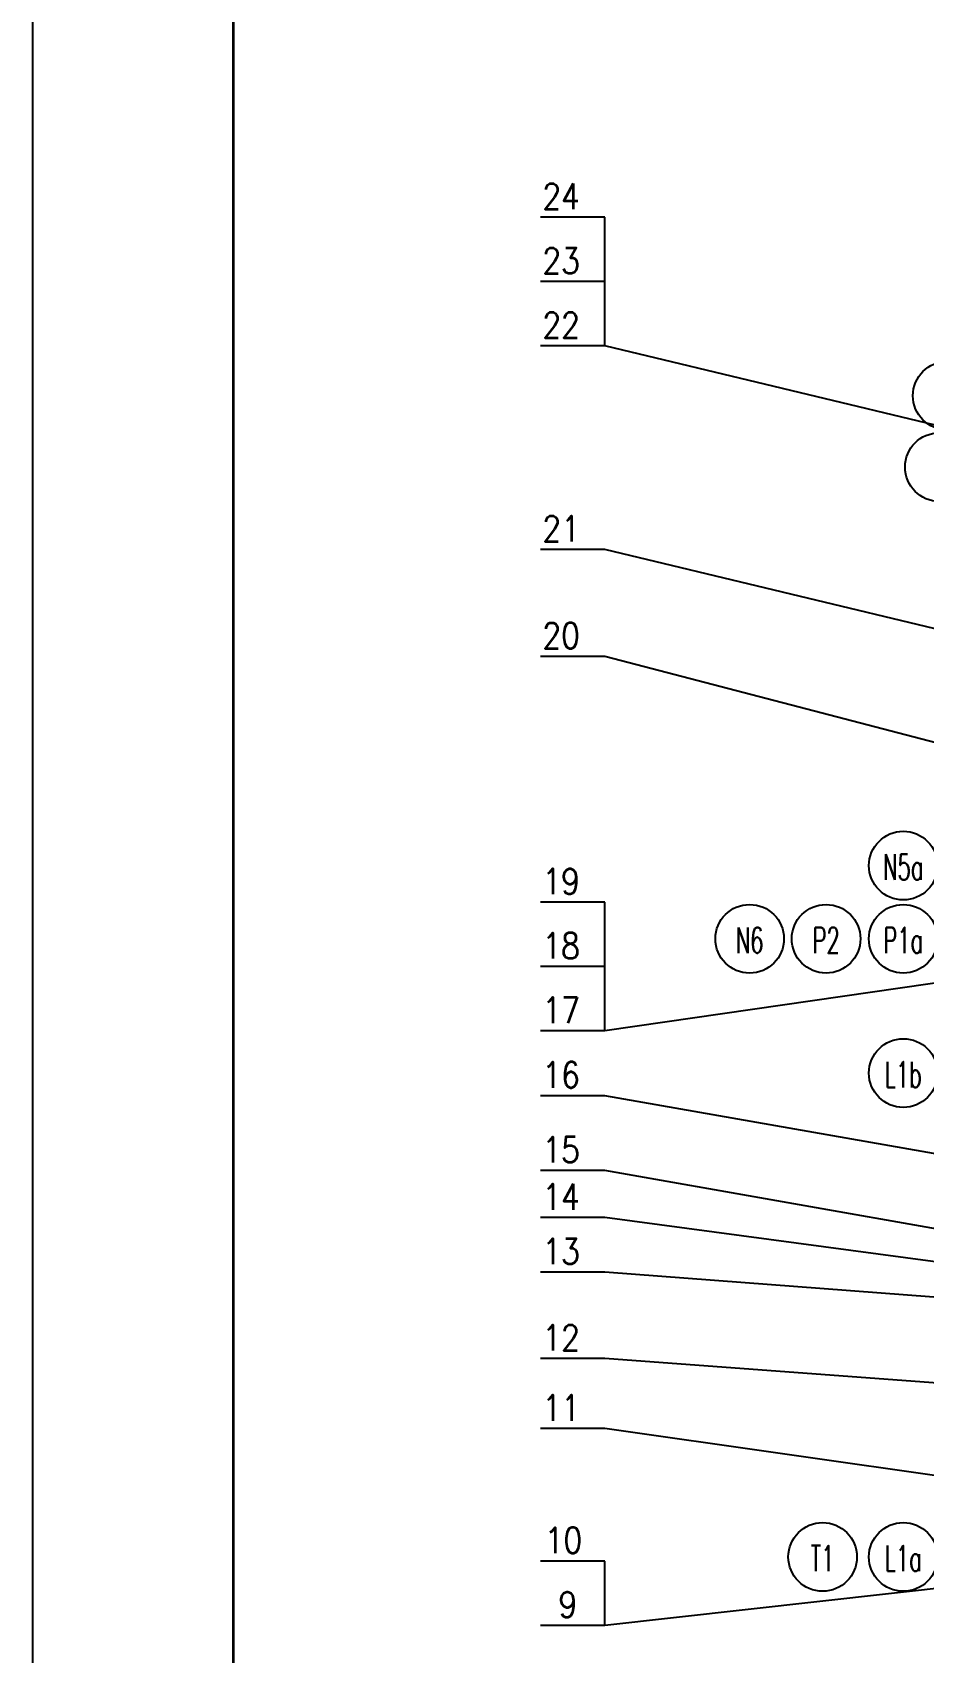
# Model space of a CAD drawing. Extents: x -42 to 819, y -365 to 844.
# Drawn here: x -31.8 to 79, y -130.6 to 70.8 of the extents above; entities that cross this region are included whole.
import ezdxf
from ezdxf.enums import TextEntityAlignment as Align

# ---------------------------------------------------------------- set-up
doc = ezdxf.new("R2010")
doc.units = 0
doc.header["$MEASUREMENT"] = 0
for name, color, linetype in [('1', 2, 'CONTINUOUS'), ('2', 1, 'CONTINUOUS'), ('DIM', 4, 'CONTINUOUS')]:
    doc.layers.add(name, color=color, linetype=linetype)
doc.styles.add('SBHZ', font='ROMANS', dxfattribs={"width": 0.85, "bigfont": 'SBTXT'})

msp = doc.modelspace()

# ---------------------------------------------------------------- linework, layer by layer
at = {"layer": '1'}
for p, q in [((-31.84174, 834.22067), (-31.84174, -354.77933)), ((39.37336, 47.80948), (31.37336, 47.80948)), ((39.37336, 31.80948), (39.37336, 47.80948)), ((39.37336, 39.80948), (31.37336, 39.80948)), ((39.37336, 31.80948), (31.37336, 31.80948)), ((101.11628, 16.98909), (39.37336, 31.80948)), ((39.37336, 6.49441), (31.37336, 6.49441)), ((105.71628, -9.43013), (39.37336, 6.49441)), ((39.37336, -6.78642), (31.37336, -6.78642)), ((91.55602, -20.4282), (39.37336, -6.78642)), ((39.37336, -37.35922), (31.37336, -37.35922)), ((39.37336, -45.35922), (39.37336, -37.35922)), ((105.71628, -43.75833), (39.37336, -53.35922)), ((39.37336, -45.35922), (31.37336, -45.35922)), ((39.37336, -53.35922), (39.37336, -45.35922)), ((39.37336, -53.35922), (31.37336, -53.35922)), ((39.37336, -61.40577), (31.37336, -61.40577)), ((106.71628, -73.26416), (39.37336, -61.40577)), ((39.37336, -70.70401), (31.37336, -70.70401)), ((111.23628, -83.35833), (39.37336, -70.70401)), ((39.37336, -76.5705), (31.37336, -76.5705)), ((125.64386, -88.07553), (39.37336, -76.5705)), ((39.37336, -83.34731), (31.37336, -83.34731)), ((110.75628, -88.75833), (39.37336, -83.34731)), ((39.37336, -94.08849), (31.37336, -94.08849)), ((139.91628, -101.56926), (39.37336, -94.08849)), ((39.37336, -102.80177), (31.37336, -102.80177)), ((95.42003, -110.774), (39.37336, -102.80177)), ((39.37336, -119.27034), (31.37336, -119.27034)), ((39.37336, -127.27034), (39.37336, -119.27034)), ((101.16887, -120.39122), (39.37336, -127.27034)), ((39.37336, -127.27034), (31.37336, -127.27034))]:
    msp.add_line(p, q, dxfattribs=at)
at = {"layer": '2', "const_width": 0.3}
msp.add_lwpolyline([(-6.84174, 824.22067), (-6.84174, -344.77933)], dxfattribs=at)
at = {"layer": 'DIM'}
for centre, radius in [((81.97649, 25.61763), 4.26666), ((80.99802, 16.73891), 4.26666), ((76.50881, -32.8027), 4.26667), ((57.40151, -41.9053), 4.26667), ((66.90992, -41.9053), 4.26667), ((76.50881, -41.9053), 4.26667), ((76.50881, -58.59891), 4.26667), ((66.47441, -118.74891), 4.26667), ((76.50881, -118.74891), 4.26667)]:
    msp.add_circle(centre, radius, dxfattribs=at)

# ---------------------------------------------------------------- texts
at = {"layer": '1', "style": 'SBHZ', "width": 0.85}
for s, p in [('24', (31.60995, 48.79624)), ('23', (31.60995, 40.79624)), ('22', (31.60995, 32.79624)), ('21', (31.60995, 7.48118)), ('20', (31.60995, -5.79965)), ('19', (31.60995, -36.37245)), ('18', (31.60995, -44.37245)), ('17', (31.60995, -52.37245)), ('16', (31.60995, -60.419)), ('15', (31.60995, -69.71724)), ('14', (31.60995, -75.58373)), ('13', (31.60995, -82.36054)), ('12', (31.60995, -93.10172)), ('11', (31.60995, -101.815)), ('10', (31.90041, -118.28357)), ('9', (33.60995, -126.28357))]:
    msp.add_text(s, height=3.2, dxfattribs=at).set_placement(p)
at = {"layer": 'DIM', "style": 'SBHZ', "width": 0.6}
for s, p in [('N5a', (76.50881, -34.58709)), ('N6', (57.40151, -43.68969)), ('P2', (66.90992, -43.68969)), ('P1a', (76.50881, -43.68969)), ('L1b', (76.50881, -60.3833)), ('T1', (66.47441, -120.5333)), ('L1a', (76.50881, -120.5333))]:
    msp.add_text(s, height=3.199999, dxfattribs=at).set_placement(p, align=Align.CENTER)

doc.saveas('drawing.dxf')
